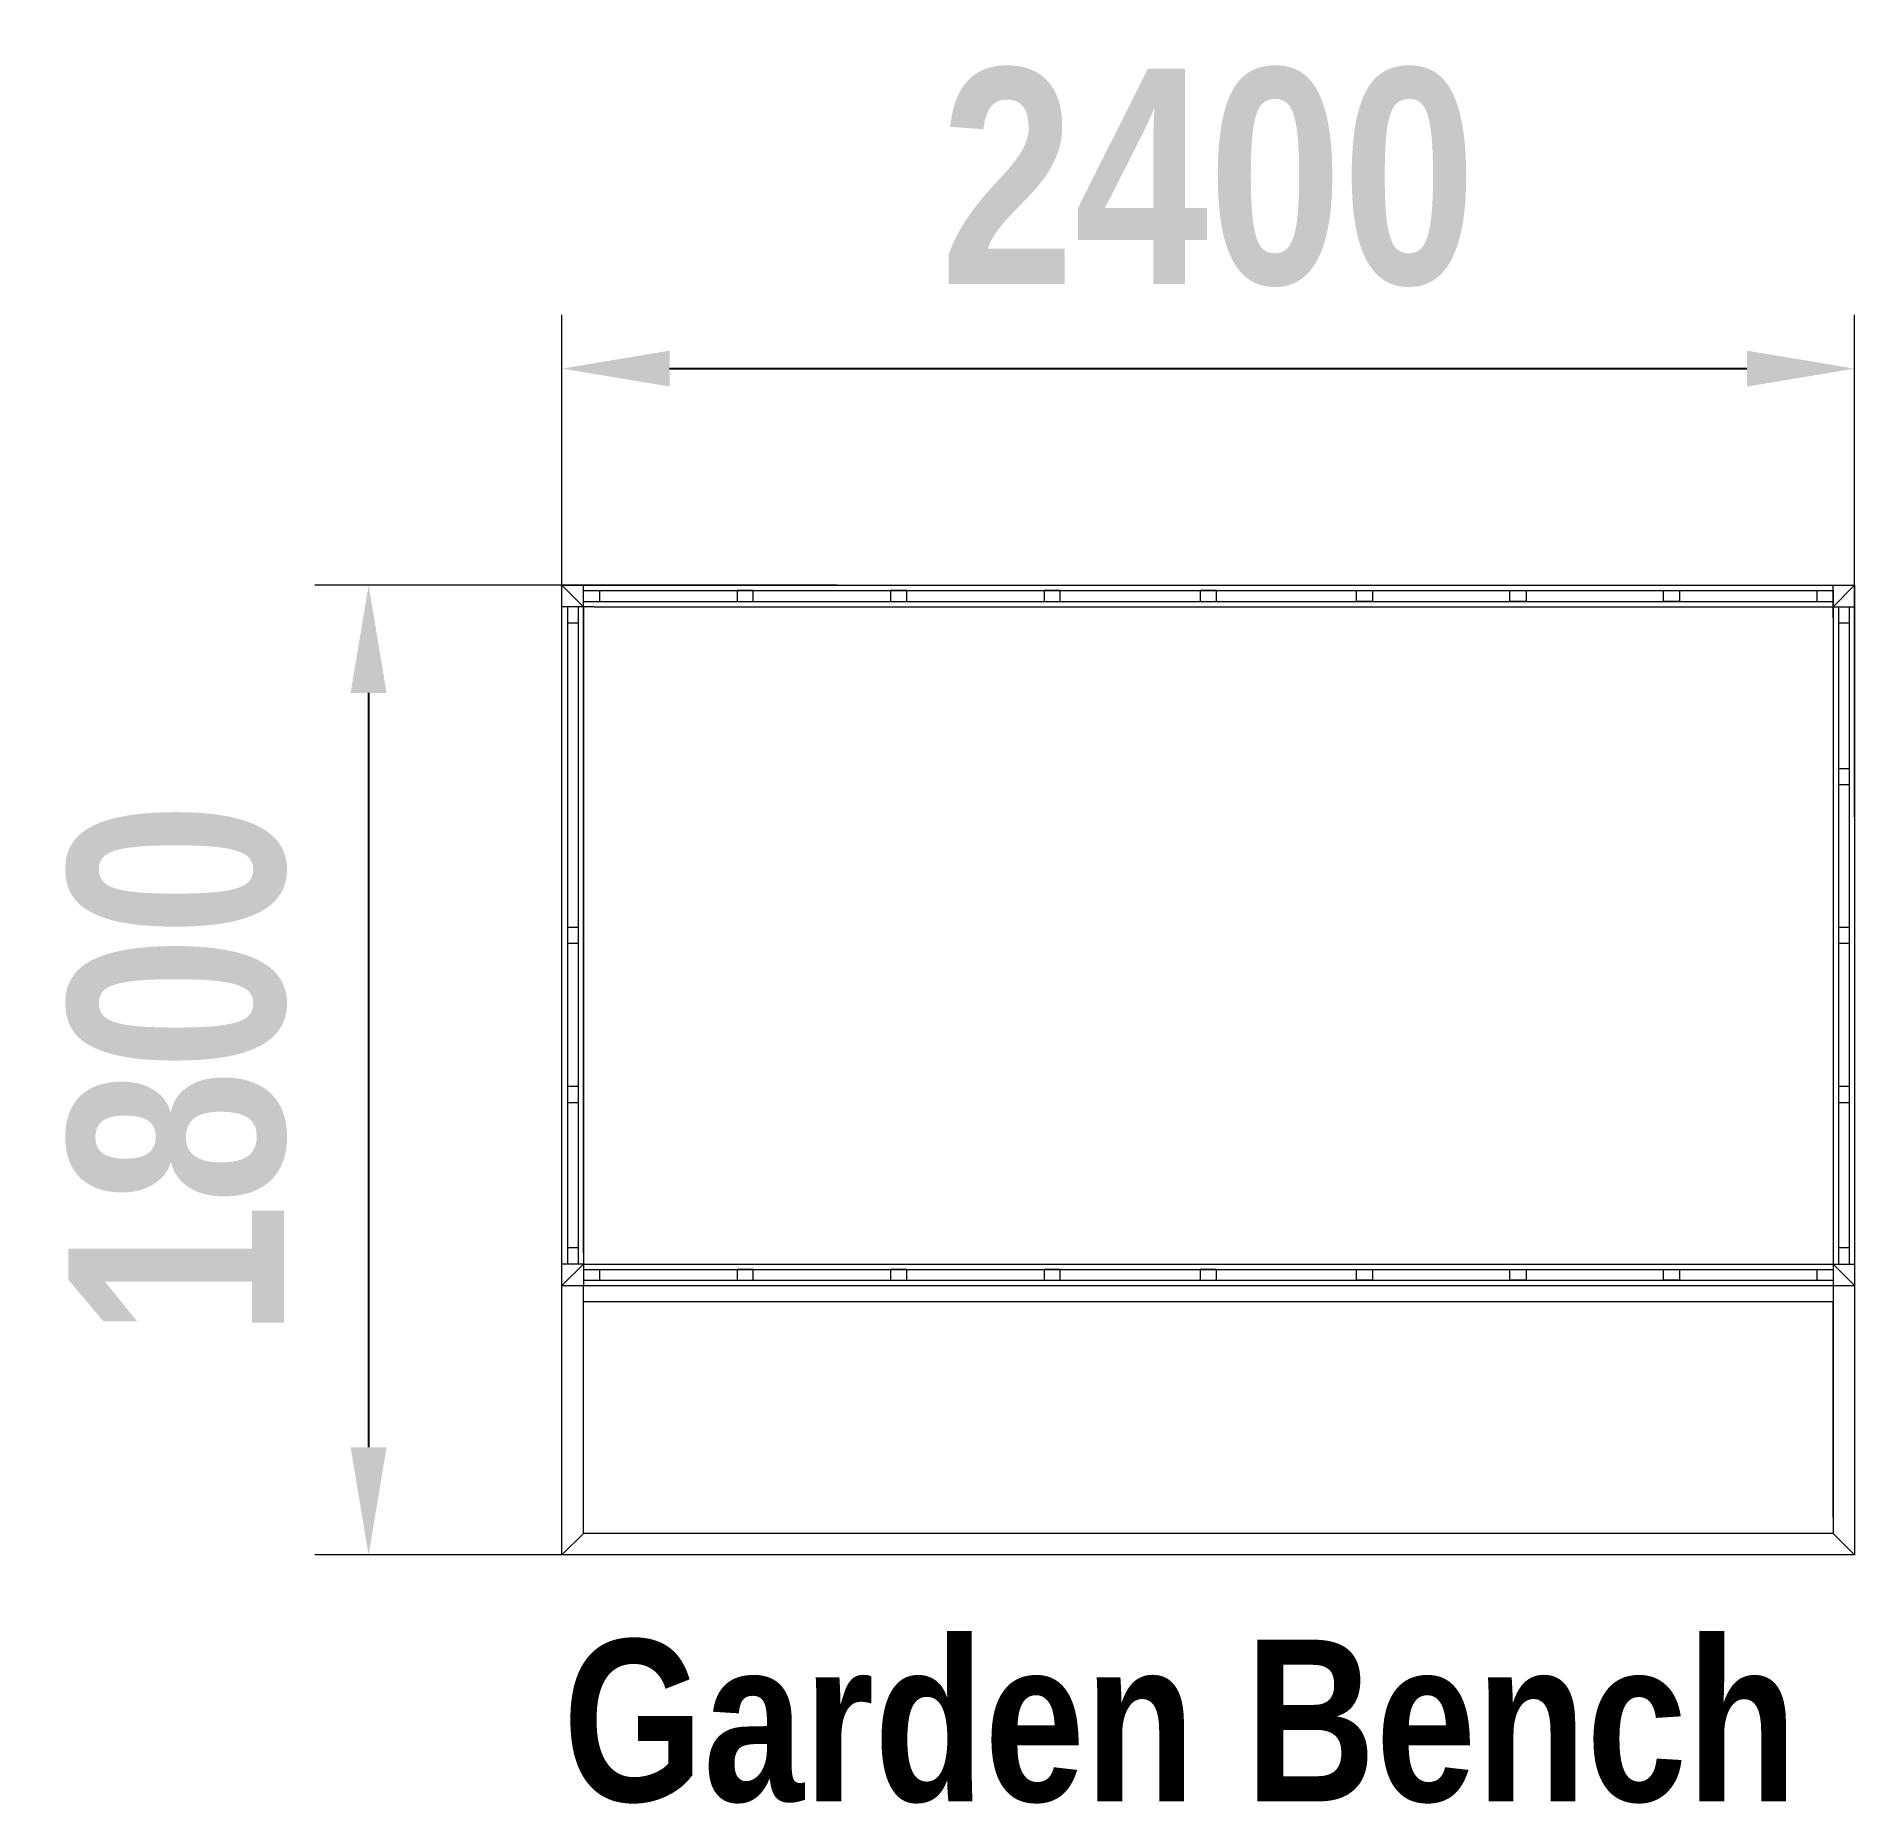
# Model space of a CAD drawing. Header units: millimetres. Extents: x 102472 to 105848, y 2301 to 5581.
import ezdxf

# ---------------------------------------------------------------- set-up
doc = ezdxf.new("R2010")
doc.units = ezdxf.units.MM
doc.layers.add('DiKom', color=7, linetype='Continuous')
doc.styles.add('style1', font='arialbd.ttf', dxfattribs={"width": 0.8})
doc.dimstyles.new('1-50', dxfattribs={"dimtxt": 600, "dimasz": 300, "dimexe": 100, "dimexo": 0, "dimgap": 300, "dimtad": 1, "dimtxsty": 'style1', "dimcen": 200, "dimclrd": 7, "dimclre": 7, "dimclrt": 7, "dimadec": 1, "dimazin": 2, "dimtfac": 1, "dimtmove": 0, "dimatfit": 2, "dimfxl": 1, "dimlwd": 25, "dimlwe": 18, "dimarcsym": 0})

# ---------------------------------------------------------------- blocks, each defined once
blk = doc.blocks.new('*D15')
at = {"layer": 'Defpoints', "color": 0, "transparency": 16777216}
for p in [(105848, 4964.6), (103448, 4131.7), (105848, 4131.7)]:
    blk.add_point(p, dxfattribs=at)
at = {"layer": 'DiKom', "color": 7, "lineweight": 18, "transparency": 16777216}
for p, q in [((103448, 4131.7), (103448, 5064.6)), ((105848, 4131.7), (105848, 5064.6))]:
    blk.add_line(p, q, dxfattribs=at)
at = {"layer": 'DiKom', "color": 7, "lineweight": 25, "transparency": 16777216}
blk.add_line((103648, 4964.6), (105648, 4964.6), dxfattribs=at)
at = {"layer": 'DiKom', "color": 7, "transparency": 16777216}
for points in [[(103648, 4997.9), (103648, 4931.3), (103448, 4964.6)], [(105648, 4997.9), (105648, 4931.3), (105848, 4964.6)]]:
    blk.add_solid(points, dxfattribs=at)
at = {"layer": 'DiKom', "color": 7, "transparency": 16777216, "insert": (104648, 5318.8), "char_height": 400, "attachment_point": 5, "style": 'style1'}
blk.add_mtext('2400', dxfattribs=at)
blk = doc.blocks.new('*D16')
at = {"layer": 'Defpoints', "color": 0, "transparency": 16777216}
for p in [(103958.8, 4562.5), (103089.1, 2762.5), (103958.8, 2762.5)]:
    blk.add_point(p, dxfattribs=at)
at = {"layer": 'DiKom', "color": 7, "lineweight": 18, "transparency": 16777216}
for p, q in [((103958.8, 4562.5), (102989.1, 4562.5)), ((103958.8, 2762.5), (102989.1, 2762.5))]:
    blk.add_line(p, q, dxfattribs=at)
at = {"layer": 'DiKom', "color": 7, "lineweight": 25, "transparency": 16777216}
blk.add_line((103089.1, 4362.5), (103089.1, 2962.5), dxfattribs=at)
at = {"layer": 'DiKom', "color": 7, "transparency": 16777216}
for points in [[(103055.7, 4362.5), (103122.4, 4362.5), (103089.1, 4562.5)], [(103055.7, 2962.5), (103122.4, 2962.5), (103089.1, 2762.5)]]:
    blk.add_solid(points, dxfattribs=at)
at = {"layer": 'DiKom', "color": 7, "transparency": 16777216, "insert": (102734.7, 3662.5), "char_height": 400, "attachment_point": 5, "rotation": 90, "style": 'style1'}
blk.add_mtext('1800', dxfattribs=at)

msp = doc.modelspace()

# ---------------------------------------------------------------- linework, layer by layer
at = {"layer": 'DiKom', "color": 7, "linetype": 'Continuous', "lineweight": 15}
for p, q in [((103448.047, 4562.45), (105848.047, 4562.45)), ((103448.047, 2762.45), (103448.047, 4562.45)), ((103488.047, 4522.45), (103448.047, 4562.45)), ((103488.047, 4522.45), (103488.047, 4562.45)), ((105808.047, 4522.45), (105848.047, 4562.45)), ((105808.047, 4502.45), (105808.047, 4562.45)), ((105848.047, 4562.45), (105848.047, 2762.45)), ((103488.047, 4552.45), (105808.047, 4552.45)), ((103488.047, 4532.45), (105808.047, 4532.45)), ((103518.047, 4552.45), (103518.047, 4532.45)), ((103773.047, 4552.45), (103773.047, 4532.45)), ((103803.047, 4552.45), (103773.047, 4552.45)), ((103773.047, 4532.45), (103803.047, 4532.45)), ((103803.047, 4532.45), (103803.047, 4552.45)), ((104058.047, 4552.45), (104058.047, 4532.45)), ((104088.047, 4552.45), (104058.047, 4552.45)), ((104058.047, 4532.45), (104088.047, 4532.45)), ((104088.047, 4532.45), (104088.047, 4552.45)), ((104343.047, 4552.45), (104343.047, 4532.45)), ((104373.047, 4552.45), (104343.047, 4552.45)), ((104343.047, 4532.45), (104373.047, 4532.45)), ((104373.047, 4532.45), (104373.047, 4552.45)), ((104633.047, 4552.45), (104633.047, 4532.45)), ((104663.047, 4552.45), (104633.047, 4552.45)), ((104633.047, 4532.45), (104663.047, 4532.45)), ((104663.047, 4532.45), (104663.047, 4552.45)), ((104923.047, 4532.45), (104923.047, 4552.45)), ((104923.047, 4552.45), (104953.047, 4552.45)), ((104953.047, 4532.45), (104923.047, 4532.45)), ((104953.047, 4552.45), (104953.047, 4532.45)), ((105208.047, 4532.45), (105208.047, 4552.45)), ((105208.047, 4552.45), (105238.047, 4552.45)), ((105238.047, 4532.45), (105208.047, 4532.45)), ((105238.047, 4552.45), (105238.047, 4532.45)), ((105493.047, 4532.45), (105493.047, 4552.45)), ((105493.047, 4552.45), (105523.047, 4552.45)), ((105523.047, 4532.45), (105493.047, 4532.45)), ((105523.047, 4552.45), (105523.047, 4532.45)), ((105778.047, 4552.45), (105778.047, 4532.45)), ((105808.047, 4552.45), (105808.047, 4522.45)), ((103508.047, 4522.45), (103448.047, 4522.45)), ((103458.047, 4522.45), (103458.047, 3302.45)), ((103458.047, 4492.45), (103478.047, 4492.45)), ((103478.047, 4522.45), (103478.047, 3302.45)), ((103488.047, 3322.45), (103488.047, 4522.45)), ((103488.047, 4522.45), (103488.047, 3302.45)), ((103508.047, 4522.45), (105808.047, 4522.45)), ((105788.047, 4522.45), (105848.047, 4522.45)), ((105808.047, 4522.45), (105808.047, 3302.45)), ((105818.047, 4522.45), (105818.047, 3302.45)), ((105818.047, 4492.45), (105838.047, 4492.45)), ((105838.047, 4522.45), (105838.047, 3302.45)), ((105818.047, 4222.45), (105838.047, 4222.45)), ((105818.047, 4192.45), (105838.047, 4192.45)), ((103478.047, 3927.45), (103458.047, 3927.45)), ((105838.047, 3927.45), (105818.047, 3927.45)), ((103478.047, 3897.45), (103458.047, 3897.45)), ((105838.047, 3897.45), (105818.047, 3897.45)), ((103458.047, 3632.45), (103478.047, 3632.45)), ((105818.047, 3632.45), (105838.047, 3632.45)), ((103458.047, 3602.45), (103478.047, 3602.45)), ((105818.047, 3602.45), (105838.047, 3602.45)), ((103478.047, 3332.45), (103458.047, 3332.45)), ((105838.047, 3332.45), (105818.047, 3332.45)), ((103488.047, 3302.45), (103448.047, 3262.45)), ((103488.047, 3302.45), (103448.047, 3302.45)), ((103488.047, 3302.45), (105808.047, 3302.45)), ((103488.047, 3302.45), (103488.047, 3262.45)), ((103488.047, 3292.45), (105808.047, 3292.45)), ((103518.047, 3292.45), (103518.047, 3272.45)), ((103773.047, 3292.45), (103773.047, 3272.45)), ((103803.047, 3292.45), (103773.047, 3292.45)), ((103803.047, 3272.45), (103803.047, 3292.45)), ((104058.047, 3292.45), (104058.047, 3272.45)), ((104088.047, 3292.45), (104058.047, 3292.45)), ((104088.047, 3272.45), (104088.047, 3292.45)), ((104343.047, 3292.45), (104343.047, 3272.45)), ((104373.047, 3292.45), (104343.047, 3292.45)), ((104373.047, 3272.45), (104373.047, 3292.45)), ((104633.047, 3292.45), (104633.047, 3272.45)), ((104663.047, 3292.45), (104633.047, 3292.45)), ((104663.047, 3272.45), (104663.047, 3292.45)), ((104923.047, 3272.45), (104923.047, 3292.45)), ((104923.047, 3292.45), (104953.047, 3292.45)), ((104953.047, 3292.45), (104953.047, 3272.45)), ((105208.047, 3272.45), (105208.047, 3292.45)), ((105208.047, 3292.45), (105238.047, 3292.45)), ((105238.047, 3292.45), (105238.047, 3272.45)), ((105493.047, 3272.45), (105493.047, 3292.45)), ((105493.047, 3292.45), (105523.047, 3292.45)), ((105523.047, 3292.45), (105523.047, 3272.45)), ((105778.047, 3292.45), (105778.047, 3272.45)), ((105808.047, 3302.45), (105848.047, 3262.45)), ((105808.047, 3302.45), (105808.047, 3262.45)), ((105808.047, 3302.45), (105848.047, 3302.45)), ((103448.047, 3262.45), (105848.047, 3262.45)), ((103488.047, 3272.45), (105808.047, 3272.45)), ((103488.047, 2802.45), (103488.047, 3262.45)), ((103773.047, 3272.45), (103803.047, 3272.45)), ((104058.047, 3272.45), (104088.047, 3272.45)), ((104343.047, 3272.45), (104373.047, 3272.45)), ((104633.047, 3272.45), (104663.047, 3272.45)), ((104953.047, 3272.45), (104923.047, 3272.45)), ((105238.047, 3272.45), (105208.047, 3272.45)), ((105523.047, 3272.45), (105493.047, 3272.45)), ((105808.047, 3262.45), (105808.047, 2802.45)), ((105808.047, 3232.45), (103488.047, 3232.45)), ((105808.047, 2832.45), (105808.047, 3232.45)), ((103488.047, 2802.45), (103448.047, 2762.45)), ((105808.047, 2802.45), (103488.047, 2802.45)), ((105808.047, 2802.45), (105848.047, 2762.45)), ((105848.047, 2762.45), (103448.047, 2762.45))]:
    msp.add_line(p, q, dxfattribs=at)

# ---------------------------------------------------------------- texts
at = {"layer": 'DiKom', "insert": (103449.895, 2605.192), "char_height": 300, "width": 3629.11632, "attachment_point": 1, "style": 'style1'}
msp.add_mtext('Garden Bench', dxfattribs=at)

# ---------------------------------------------------------------- dimensions: what is measured, and where the dimension line sits
at = {"layer": 'DiKom'}
dim = msp.add_linear_dim(base=(105848.047, 4964.6), p1=(103448.047, 4131.726), p2=(105848.047, 4131.726), dimstyle='1-50', override={"dimtxt": 400, "dimasz": 200, "dimgap": 150}, dxfattribs=at)
dim.commit()
dim.dimension.update_dxf_attribs({"geometry": '*D15', "text_midpoint": (104648.047, 4964.6), "dimtype": 160})
dim = msp.add_linear_dim(base=(103089.071, 2762.45), p1=(103958.837, 4562.45), p2=(103958.837, 2762.45), angle=90, dimstyle='1-50', override={"dimtxt": 400, "dimasz": 200, "dimgap": 150}, dxfattribs=at)
dim.commit()
dim.dimension.update_dxf_attribs({"geometry": '*D16', "text_midpoint": (103089.071, 3662.45), "dimtype": 160})

doc.saveas('drawing.dxf')
